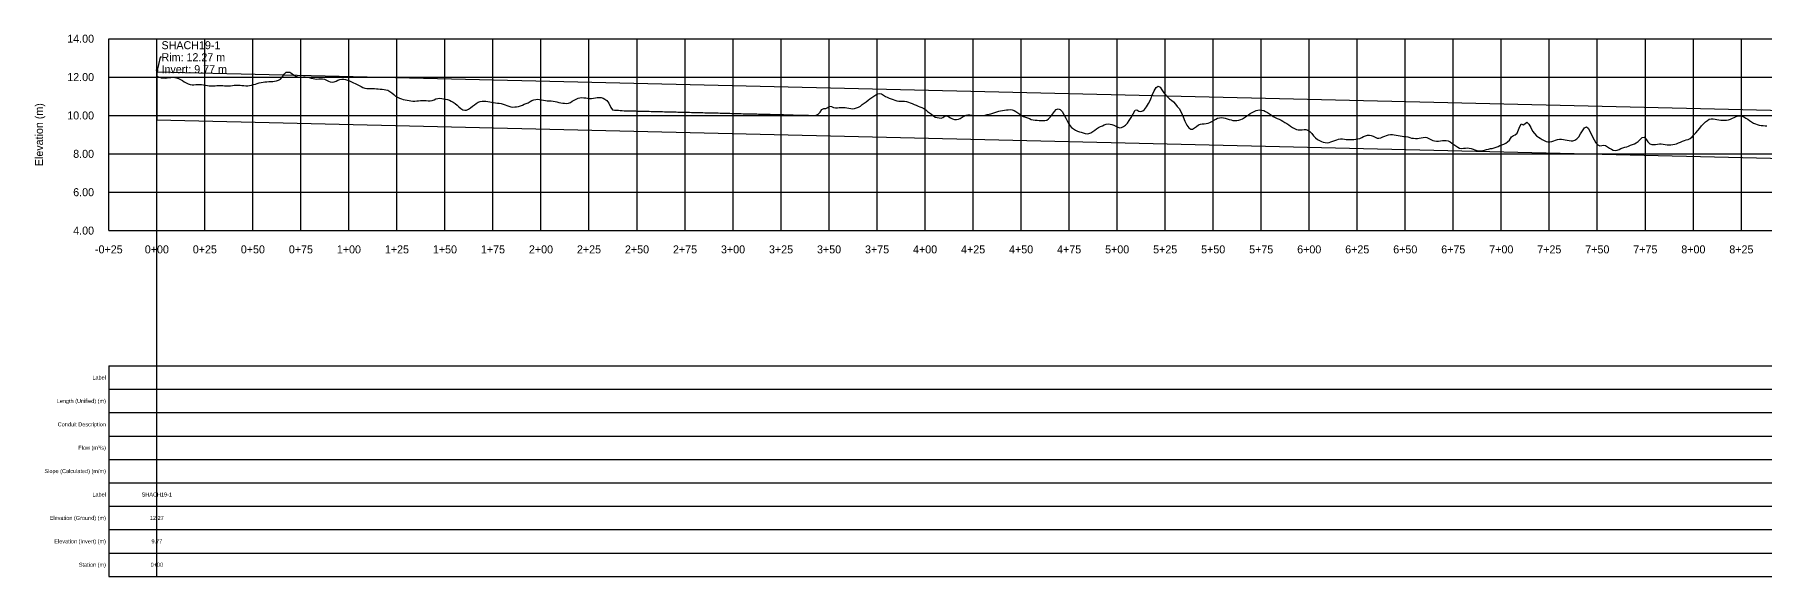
# Model space of a CAD drawing. Extents: x -64 to 1852, y -140 to 142.
# Drawn here: x -64 to 838, y -140 to 142 of the extents above; entities that cross this region are included whole.
import ezdxf
from ezdxf.enums import TextEntityAlignment as Align

# ---------------------------------------------------------------- set-up
doc = ezdxf.new("R2010")
doc.units = 0
for name, color, linetype in [('Annotation', 7, 'Continuous'), ('Annotation_Table', 254, 'Continuous'), ('Crown', 7, 'Continuous'), ('Grid', 254, 'Continuous'), ('Grid_Text', 7, 'Continuous'), ('Ground_Elevation', 3, 'Continuous'), ('Hydraulic_Grade', 5, 'Continuous'), ('Invert', 7, 'Continuous'), ('Structure', 7, 'Continuous')]:
    doc.layers.add(name, color=color, linetype=linetype)

msp = doc.modelspace()

# ---------------------------------------------------------------- linework, layer by layer
at = {"layer": 'Annotation', "color": 0}
msp.add_lwpolyline([(2.44, 130.36), (1.7, 130.36), (0, 122.74)], dxfattribs=at)
msp.add_lwpolyline([(0, 122.74), (-0.2, 123.72), (0.59, 123.54)], close=True, dxfattribs=at)
at = {"layer": 'Annotation_Table', "color": 254}
for points in [[(0, -140.21), (0, 140)], [(-25, -30.48), (1824.95, -30.48)], [(-25, -30.48), (-25, -140.21)], [(-25, -42.67), (1824.95, -42.67)], [(-25, -54.86), (1824.95, -54.86)], [(-25, -67.06), (1824.95, -67.06)], [(-25, -79.25), (1824.95, -79.25)], [(-25, -91.44), (1824.95, -91.44)], [(-25, -103.63), (1824.95, -103.63)], [(-25, -115.82), (1824.95, -115.82)], [(-25, -128.02), (1824.95, -128.02)], [(-25, -140.21), (1824.95, -140.21)]]:
    msp.add_lwpolyline(points, dxfattribs=at)
at = {"layer": 'Crown', "color": 0}
for points in [[(0, 122.74), (0, 122.74)], [(0, 122.74), (1811.97, 79.6)]]:
    msp.add_lwpolyline(points, dxfattribs=at)
at = {"layer": 'Grid', "color": 254}
for points in [[(-25, 140), (1825, 140)], [(-25, 40), (-25, 140)], [(0, 40), (0, 140)], [(25, 40), (25, 140)], [(50, 40), (50, 140)], [(75, 40), (75, 140)], [(100, 40), (100, 140)], [(125, 40), (125, 140)], [(150, 40), (150, 140)], [(175, 40), (175, 140)], [(200, 40), (200, 140)], [(225, 40), (225, 140)], [(250, 40), (250, 140)], [(275, 40), (275, 140)], [(300, 40), (300, 140)], [(325, 40), (325, 140)], [(350, 40), (350, 140)], [(375, 40), (375, 140)], [(400, 40), (400, 140)], [(425, 40), (425, 140)], [(450, 40), (450, 140)], [(475, 40), (475, 140)], [(500, 40), (500, 140)], [(525, 40), (525, 140)], [(550, 40), (550, 140)], [(575, 40), (575, 140)], [(600, 40), (600, 140)], [(625, 40), (625, 140)], [(650, 40), (650, 140)], [(675, 40), (675, 140)], [(700, 40), (700, 140)], [(725, 40), (725, 140)], [(750, 40), (750, 140)], [(775, 40), (775, 140)], [(800, 40), (800, 140)], [(825, 40), (825, 140)], [(-25, 120), (1825, 120)], [(-25, 100), (1825, 100)], [(-25, 80), (1825, 80)], [(-25, 60), (1825, 60)], [(-25, 40), (1825, 40)]]:
    msp.add_lwpolyline(points, dxfattribs=at)
at = {"layer": 'Ground_Elevation', "color": 3}
msp.add_lwpolyline([(0.31, 120.34), (1.31, 119.97), (2.31, 119.67), (3.31, 119.53), (4.31, 119.52), (5.31, 119.59), (6.31, 119.73), (7.31, 119.84), (8.31, 119.87), (9.31, 119.79), (10.31, 119.6), (11.31, 119.26), (12.31, 118.75), (13.31, 118.15), (14.31, 117.51), (15.31, 116.95), (16.31, 116.46), (17.31, 116.11), (18.31, 115.94), (19.31, 115.96), (20.31, 116.08), (21.31, 116.16), (22.31, 116.14), (23.31, 116.06), (24.31, 115.95), (25.31, 115.82), (26.31, 115.68), (27.31, 115.52), (28.31, 115.38), (29.31, 115.36), (30.31, 115.46), (31.31, 115.61), (32.31, 115.68), (33.31, 115.65), (34.31, 115.57), (35.31, 115.45), (36.31, 115.38), (37.31, 115.38), (38.31, 115.46), (39.31, 115.66), (40.31, 115.83), (41.31, 115.87), (42.31, 115.86), (43.31, 115.84), (44.31, 115.7), (45.31, 115.58), (46.31, 115.51), (47.31, 115.52), (48.31, 115.63), (49.31, 115.82), (50.31, 116.06), (51.31, 116.35), (52.31, 116.69), (53.31, 116.99), (54.31, 117.23), (55.31, 117.42), (56.31, 117.54), (57.31, 117.6), (58.31, 117.64), (59.31, 117.67), (60.31, 117.73), (61.31, 117.85), (62.31, 118.03), (63.31, 118.33), (64.31, 118.91), (65.31, 120.01), (66.31, 121.51), (67.31, 122.64), (68.31, 122.54), (69.31, 122.62), (70.31, 121.79), (71.31, 121.04), (72.31, 120.48), (73.31, 120.13), (74.31, 120.02), (75.31, 120.02), (76.31, 120.08), (77.31, 120.08), (78.31, 120.01), (79.31, 119.79), (80.31, 119.5), (81.31, 119.21), (82.31, 119.01), (83.31, 118.96), (84.31, 119.02), (85.31, 119.09), (86.31, 119.07), (87.31, 118.86), (88.31, 118.45), (89.31, 117.95), (90.31, 117.56), (91.31, 117.4), (92.31, 117.53), (93.31, 117.88), (94.31, 118.35), (95.31, 118.76), (96.31, 119), (97.31, 118.99), (98.31, 118.78), (99.31, 118.44), (100.31, 118.01), (101.31, 117.54), (102.31, 117.05), (103.31, 116.59), (104.31, 116.1), (105.31, 115.58), (106.31, 115.04), (107.31, 114.56), (108.31, 114.21), (109.31, 114.06), (110.31, 114.03), (111.31, 114.06), (112.31, 114.07), (113.31, 114), (114.31, 113.9), (115.31, 113.82), (116.31, 113.78), (117.31, 113.71), (118.31, 113.6), (119.31, 113.4), (120.31, 113.1), (121.31, 112.57), (122.31, 111.79), (123.31, 110.92), (124.31, 110.1), (125.31, 109.45), (126.31, 108.94), (127.31, 108.61), (128.31, 108.39), (129.31, 108.21), (130.31, 107.98), (131.31, 107.74), (132.31, 107.56), (133.31, 107.48), (134.31, 107.51), (135.31, 107.59), (136.31, 107.7), (137.31, 107.79), (138.31, 107.82), (139.31, 107.8), (140.31, 107.75), (141.31, 107.7), (142.31, 107.69), (143.31, 107.84), (144.31, 108.19), (145.31, 108.6), (146.31, 108.85), (147.31, 108.93), (148.31, 108.85), (149.31, 108.7), (150.31, 108.49), (151.31, 108.24), (152.31, 107.91), (153.31, 107.47), (154.31, 106.91), (155.31, 106.19), (156.31, 105.34), (157.31, 104.49), (158.31, 103.65), (159.31, 102.99), (160.31, 102.71), (161.31, 102.8), (162.31, 103.28), (163.31, 103.96), (164.31, 104.76), (165.31, 105.56), (166.31, 106.28), (167.31, 106.85), (168.31, 107.2), (169.31, 107.39), (170.31, 107.48), (171.31, 107.48), (172.31, 107.36), (173.31, 107.16), (174.31, 106.95), (175.31, 106.77), (176.31, 106.62), (177.31, 106.48), (178.31, 106.34), (179.31, 106.17), (180.31, 105.94), (181.31, 105.59), (182.31, 105.19), (183.31, 104.76), (184.31, 104.51), (185.31, 104.39), (186.31, 104.41), (187.31, 104.5), (188.31, 104.71), (189.31, 105.05), (190.31, 105.44), (191.31, 105.8), (192.31, 106.17), (193.31, 106.66), (194.31, 107.2), (195.31, 107.71), (196.31, 108.11), (197.31, 108.34), (198.31, 108.41), (199.31, 108.33), (200.31, 108.16), (201.31, 107.99), (202.31, 107.78), (203.31, 107.64), (204.31, 107.62), (205.31, 107.59), (206.31, 107.48), (207.31, 107.3), (208.31, 107.08), (209.31, 106.84), (210.31, 106.6), (211.31, 106.46), (212.31, 106.36), (213.31, 106.31), (214.31, 106.44), (215.31, 106.81), (216.31, 107.39), (217.31, 108.01), (218.31, 108.56), (219.31, 108.97), (220.31, 109.22), (221.31, 109.31), (222.31, 109.26), (223.31, 109.12), (224.31, 108.96), (225.31, 108.86), (226.31, 108.86), (227.31, 108.96), (228.31, 109.13), (229.31, 109.33), (230.31, 109.41), (231.31, 109.3), (232.31, 109.07), (233.31, 108.56), (234.31, 107.82), (235.31, 106.47), (236.31, 104.15), (237.31, 102.88), (238.31, 102.72), (239.31, 102.75), (240.31, 102.7), (241.31, 102.6), (242.31, 102.53), (243.31, 102.49), (244.31, 102.46), (245.31, 102.45), (246.31, 102.41), (247.31, 102.38), (248.31, 102.36), (249.31, 102.34), (250.31, 102.31), (251.31, 102.29), (252.31, 102.26), (253.31, 102.24), (254.31, 102.21), (255.31, 102.19), (256.31, 102.16), (257.31, 102.14), (258.31, 102.11), (259.31, 102.09), (260.31, 102.06), (261.31, 102.04), (262.31, 102.01), (263.31, 101.99), (264.31, 101.96), (265.31, 101.94), (266.31, 101.91), (267.31, 101.89), (268.31, 101.86), (269.31, 101.84), (270.31, 101.81), (271.31, 101.79), (272.31, 101.76), (273.31, 101.74), (274.31, 101.71), (275.31, 101.69), (276.31, 101.66), (277.31, 101.64), (278.31, 101.62), (279.31, 101.59), (280.31, 101.57), (281.31, 101.55), (282.31, 101.52), (283.31, 101.49), (284.31, 101.47), (285.31, 101.44), (286.31, 101.42), (287.31, 101.4), (288.31, 101.37), (289.31, 101.35), (290.31, 101.33), (291.31, 101.32), (292.31, 101.29), (293.31, 101.24), (294.31, 101.22), (295.31, 101.19), (296.31, 101.17), (297.31, 101.14), (298.31, 101.11), (299.31, 101.08), (300.31, 101.06), (301.31, 101.04), (302.31, 101.01), (303.31, 100.98), (304.31, 100.96), (305.31, 100.93), (306.31, 100.91), (307.31, 100.88), (308.31, 100.85), (309.31, 100.83), (310.31, 100.82), (311.31, 100.82), (312.31, 100.8), (313.31, 100.75), (314.31, 100.72), (315.31, 100.69), (316.31, 100.65), (317.31, 100.63), (318.31, 100.61), (319.31, 100.6), (320.31, 100.57), (321.31, 100.52), (322.31, 100.51), (323.31, 100.48), (324.31, 100.47), (325.31, 100.47), (326.31, 100.42), (327.31, 100.4), (328.31, 100.35), (329.31, 100.32), (330.31, 100.29), (331.31, 100.27), (332.31, 100.24), (333.31, 100.22), (334.31, 100.19), (335.31, 100.17), (336.31, 100.14), (337.31, 100.12), (338.31, 100.09), (339.31, 100.07), (340.31, 100.05), (341.31, 100.02), (342.31, 100.05), (343.31, 100.2), (344.31, 100.66), (345.31, 101.65), (346.31, 103.15), (347.31, 103.57), (348.31, 103.61), (349.31, 104.18), (350.31, 104.76), (351.31, 104.67), (352.31, 104.23), (353.31, 103.94), (354.31, 103.99), (355.31, 104.09), (356.31, 104.19), (357.31, 104.22), (358.31, 104.13), (359.31, 103.94), (360.31, 103.75), (361.31, 103.62), (362.31, 103.54), (363.31, 103.62), (364.31, 103.89), (365.31, 104.33), (366.31, 104.91), (367.31, 105.63), (368.31, 106.42), (369.31, 107.14), (370.31, 107.89), (371.31, 108.71), (372.31, 109.44), (373.31, 110.1), (374.31, 110.76), (375.31, 111.24), (376.31, 111.46), (377.31, 111.23), (378.31, 110.52), (379.31, 109.92), (380.31, 109.45), (381.31, 109.06), (382.31, 108.69), (383.31, 108.3), (384.31, 107.93), (385.31, 107.63), (386.31, 107.5), (387.31, 107.48), (388.31, 107.47), (389.31, 107.4), (390.31, 107.23), (391.31, 106.96), (392.31, 106.62), (393.31, 106.2), (394.31, 105.76), (395.31, 105.3), (396.31, 104.89), (397.31, 104.5), (398.31, 104.07), (399.31, 103.55), (400.31, 102.88), (401.31, 102.1), (402.31, 101.31), (403.31, 100.61), (404.31, 99.74), (405.31, 99.16), (406.31, 98.87), (407.31, 98.68), (408.31, 98.65), (409.31, 98.99), (410.31, 99.6), (411.31, 99.75), (412.31, 99.37), (413.31, 98.8), (414.31, 98.27), (415.31, 97.96), (416.31, 97.9), (417.31, 98.07), (418.31, 98.47), (419.31, 99.04), (420.31, 99.63), (421.31, 100.09), (422.31, 100.35), (423.31, 100.37), (424.31, 100.23), (425.31, 100.04), (426.31, 99.91), (427.31, 99.92), (428.31, 99.98), (429.31, 99.99), (430.31, 100.06), (431.31, 100.24), (432.31, 100.44), (433.31, 100.66), (434.31, 100.93), (435.31, 101.25), (436.31, 101.58), (437.31, 101.9), (438.31, 102.19), (439.31, 102.43), (440.31, 102.62), (441.31, 102.78), (442.31, 102.92), (443.31, 103.01), (444.31, 103.02), (445.31, 102.87), (446.31, 102.57), (447.31, 102.07), (448.31, 101.44), (449.31, 100.73), (450.31, 100.03), (451.31, 99.47), (452.31, 99.07), (453.31, 98.79), (454.31, 98.37), (455.31, 97.94), (456.31, 97.72), (457.31, 97.61), (458.31, 97.52), (459.31, 97.45), (460.31, 97.41), (461.31, 97.34), (462.31, 97.35), (463.31, 97.6), (464.31, 98.31), (465.31, 99.31), (466.31, 100.62), (467.31, 102.01), (468.31, 103.08), (469.31, 103.52), (470.31, 103.19), (471.31, 102.04), (472.31, 100.45), (473.31, 98.54), (474.31, 96.48), (475.31, 94.79), (476.31, 93.74), (477.31, 93.07), (478.31, 92.39), (479.31, 91.9), (480.31, 91.55), (481.31, 91.22), (482.31, 90.91), (483.31, 90.62), (484.31, 90.49), (485.31, 90.55), (486.31, 90.9), (487.31, 91.61), (488.31, 92.4), (489.31, 93.07), (490.31, 93.71), (491.31, 94.19), (492.31, 94.66), (493.31, 95.09), (494.31, 95.48), (495.31, 95.62), (496.31, 95.55), (497.31, 95.22), (498.31, 94.87), (499.31, 94.34), (500.31, 93.92), (501.31, 93.6), (502.31, 93.72), (503.31, 94.18), (504.31, 95.02), (505.31, 96.06), (506.31, 97.35), (507.31, 98.86), (508.31, 100.82), (509.31, 102.79), (510.31, 102.98), (511.31, 102.29), (512.31, 102.09), (513.31, 102.38), (514.31, 103.17), (515.31, 104.45), (516.31, 106.15), (517.31, 108.23), (518.31, 110.56), (519.31, 112.85), (520.31, 114.53), (521.31, 115.22), (522.31, 114.77), (523.31, 113.35), (524.31, 111.79), (525.31, 110.53), (526.31, 109.55), (527.31, 108.7), (528.31, 107.97), (529.31, 107.13), (530.31, 105.88), (531.31, 104.7), (532.31, 103.66), (533.31, 101.74), (534.31, 99.32), (535.31, 97.01), (536.31, 95.01), (537.31, 93.54), (538.31, 92.83), (539.31, 92.84), (540.31, 93.49), (541.31, 94.33), (542.31, 95.08), (543.31, 95.49), (544.31, 95.64), (545.31, 95.67), (546.31, 95.75), (547.31, 95.96), (548.31, 96.33), (549.31, 96.86), (550.31, 97.48), (551.31, 98.09), (552.31, 98.56), (553.31, 98.85), (554.31, 98.95), (555.31, 98.84), (556.31, 98.59), (557.31, 98.27), (558.31, 97.93), (559.31, 97.64), (560.31, 97.42), (561.31, 97.31), (562.31, 97.33), (563.31, 97.5), (564.31, 97.83), (565.31, 98.31), (566.31, 98.91), (567.31, 99.58), (568.31, 100.28), (569.31, 100.95), (570.31, 101.59), (571.31, 102.11), (572.31, 102.52), (573.31, 102.79), (574.31, 102.91), (575.31, 102.84), (576.31, 102.58), (577.31, 102.11), (578.31, 101.51), (579.31, 100.83), (580.31, 100.16), (581.31, 99.54), (582.31, 98.99), (583.31, 98.47), (584.31, 97.99), (585.31, 97.5), (586.31, 96.97), (587.31, 96.39), (588.31, 95.74), (589.31, 95.06), (590.31, 94.37), (591.31, 93.69), (592.31, 93.15), (593.31, 92.77), (594.31, 92.55), (595.31, 92.47), (596.31, 92.56), (597.31, 92.71), (598.31, 92.66), (599.31, 92.38), (600.31, 91.63), (601.31, 90.59), (602.31, 89.45), (603.31, 88.39), (604.31, 87.54), (605.31, 86.88), (606.31, 86.38), (607.31, 86.03), (608.31, 85.83), (609.31, 85.79), (610.31, 85.92), (611.31, 86.18), (612.31, 86.54), (613.31, 87), (614.31, 87.36), (615.31, 87.68), (616.31, 87.83), (617.31, 87.78), (618.31, 87.64), (619.31, 87.54), (620.31, 87.47), (621.31, 87.46), (622.31, 87.46), (623.31, 87.46), (624.31, 87.57), (625.31, 87.78), (626.31, 88.08), (627.31, 88.52), (628.31, 88.97), (629.31, 89.38), (630.31, 89.67), (631.31, 89.75), (632.31, 89.59), (633.31, 89.19), (634.31, 88.67), (635.31, 88.21), (636.31, 88.13), (637.31, 88.4), (638.31, 88.78), (639.31, 89.22), (640.31, 89.54), (641.31, 89.9), (642.31, 90.08), (643.31, 90.03), (644.31, 89.83), (645.31, 89.67), (646.31, 89.57), (647.31, 89.45), (648.31, 89.25), (649.31, 89.12), (650.31, 89), (651.31, 88.79), (652.31, 88.52), (653.31, 88.25), (654.31, 88.09), (655.31, 87.96), (656.31, 87.96), (657.31, 88.13), (658.31, 88.39), (659.31, 88.59), (660.31, 88.66), (661.31, 88.51), (662.31, 88), (663.31, 87.44), (664.31, 86.97), (665.31, 86.75), (666.31, 86.56), (667.31, 86.56), (668.31, 86.7), (669.31, 86.87), (670.31, 87.01), (671.31, 87.03), (672.31, 86.74), (673.31, 86.23), (674.31, 85.6), (675.31, 84.86), (676.31, 84.13), (677.31, 83.5), (678.31, 83.02), (679.31, 82.86), (680.31, 82.9), (681.31, 83.01), (682.31, 83.06), (683.31, 83.01), (684.31, 82.82), (685.31, 82.47), (686.31, 82.07), (687.31, 81.76), (688.31, 81.6), (689.31, 81.6), (690.31, 81.68), (691.31, 81.94), (692.31, 82.26), (693.31, 82.5), (694.31, 82.7), (695.31, 82.83), (696.31, 83.05), (697.31, 83.42), (698.31, 83.91), (699.31, 84.36), (700.31, 84.71), (701.31, 85.08), (702.31, 85.58), (703.31, 86.24), (704.31, 87.09), (705.31, 88.84), (706.31, 89.53), (707.31, 89.89), (708.31, 90.85), (709.31, 93.38), (710.31, 95.6), (711.31, 95.06), (712.31, 95.59), (713.31, 96.51), (714.31, 95.42), (715.31, 93.69), (716.31, 91.9), (717.31, 90.53), (718.31, 89.34), (719.31, 88.67), (720.31, 88.25), (721.31, 87.54), (722.31, 86.92), (723.31, 86.42), (724.31, 86.18), (725.31, 86.19), (726.31, 86.43), (727.31, 86.77), (728.31, 87.11), (729.31, 87.42), (730.31, 87.59), (731.31, 87.62), (732.31, 87.51), (733.31, 87.31), (734.31, 87.09), (735.31, 86.9), (736.31, 86.77), (737.31, 86.78), (738.31, 87.1), (739.31, 87.81), (740.31, 88.89), (741.31, 90.37), (742.31, 92.06), (743.31, 93.54), (744.31, 94.05), (745.31, 93.41), (746.31, 91.46), (747.31, 89.19), (748.31, 87.22), (749.31, 85.71), (750.31, 84.63), (751.31, 84.14), (752.31, 84.29), (753.31, 84.55), (754.31, 84.38), (755.31, 83.72), (756.31, 83.04), (757.31, 82.46), (758.31, 81.93), (759.31, 81.66), (760.31, 81.83), (761.31, 82.28), (762.31, 82.74), (763.31, 83.12), (764.31, 83.43), (765.31, 83.69), (766.31, 84.02), (767.31, 84.44), (768.31, 84.86), (769.31, 85.27), (770.31, 85.74), (771.31, 86.43), (772.31, 87.5), (773.31, 88.48), (774.31, 88.63), (775.31, 87.74), (776.31, 86.33), (777.31, 85.21), (778.31, 84.84), (779.31, 84.85), (780.31, 84.92), (781.31, 85.05), (782.31, 85.2), (783.31, 85.23), (784.31, 85.08), (785.31, 84.84), (786.31, 84.69), (787.31, 84.65), (788.31, 84.67), (789.31, 84.79), (790.31, 84.99), (791.31, 85.3), (792.31, 85.7), (793.31, 86.17), (794.31, 86.63), (795.31, 86.98), (796.31, 87.24), (797.31, 87.53), (798.31, 88.04), (799.31, 88.83), (800.31, 89.83), (801.31, 91), (802.31, 92.21), (803.31, 93.4), (804.31, 94.55), (805.31, 95.67), (806.31, 96.66), (807.31, 97.45), (808.31, 98), (809.31, 98.28), (810.31, 98.29), (811.31, 98.13), (812.31, 97.92), (813.31, 97.73), (814.31, 97.58), (815.31, 97.5), (816.31, 97.5), (817.31, 97.58), (818.31, 97.77), (819.31, 98.09), (820.31, 98.55), (821.31, 99.02), (822.31, 99.48), (823.31, 99.78), (824.31, 99.83), (825.31, 99.64), (826.31, 99.22), (827.31, 98.67), (828.31, 98.01), (829.31, 97.33), (830.31, 96.68), (831.31, 96.06), (832.31, 95.58), (833.31, 95.22), (834.31, 94.98), (835.31, 94.83), (836.31, 94.73), (837.31, 94.64), (838.31, 94.53)], dxfattribs=at)
at = {"layer": 'Hydraulic_Grade', "color": 5}
msp.add_lwpolyline([(0, 97.74), (1811.97, 54.6)], dxfattribs=at)
at = {"layer": 'Invert', "color": 0}
for points in [[(0, 97.74), (0, 97.74)], [(0, 97.74), (1811.97, 54.6)]]:
    msp.add_lwpolyline(points, dxfattribs=at)
at = {"layer": 'Structure', "color": 0}
msp.add_lwpolyline([(0, 122.74), (0, 97.74)], dxfattribs=at)
msp.add_lwpolyline([(0, 122.74), (0, 97.74)], dxfattribs=at)

# ---------------------------------------------------------------- texts
at = {"layer": 'Annotation', "color": 0}
for s, height, p in [('SHACH19-1', 4.167, (2.44, 136.61)), ('Rim: 12.27 m', 4.1667, (2.44, 130.36)), ('Invert: 9.77 m', 4.1667, (2.44, 124.11))]:
    msp.add_text(s, height=height, dxfattribs=at).set_placement(p, align=Align.MIDDLE_LEFT)
at = {"layer": 'Annotation_Table', "color": 0}
for s, height, p in [('Label', 2.083, (-26.52, -36.58)), ('Length (Unified) (m)', 2.0833, (-26.52, -48.77)), ('Conduit Description', 2.0833, (-26.52, -60.96)), ('Flow (m³/s)', 2.0833, (-26.52, -73.15)), ('Slope (Calculated) (m/m)', 2.0833, (-26.52, -85.34)), ('Label', 2.083, (-26.52, -97.54)), ('Elevation (Ground) (m)', 2.0833, (-26.52, -109.73)), ('Elevation (Invert) (m)', 2.0833, (-26.52, -121.92)), ('Station (m)', 2.0833, (-26.52, -134.11))]:
    msp.add_text(s, height=height, dxfattribs=at).set_placement(p, align=Align.MIDDLE_RIGHT)
for s, p in [('SHACH19-1', (0, -97.54)), ('12.27', (0, -109.73)), ('9.77', (0, -121.92)), ('0+00', (0, -134.11))]:
    msp.add_text(s, height=2.083, dxfattribs=at).set_placement(p, align=Align.MIDDLE_CENTER)
at = {"layer": 'Grid_Text', "color": 0}
for s, p in [('14.00', (-32.7, 140)), ('12.00', (-32.7, 120)), ('10.00', (-32.7, 100)), ('8.00', (-32.7, 80)), ('6.00', (-32.7, 60)), ('4.00', (-32.7, 40))]:
    msp.add_text(s, height=4.167, dxfattribs=at).set_placement(p, align=Align.MIDDLE_RIGHT)
msp.add_text('Elevation (m)', height=4.1667, rotation=90, dxfattribs=at).set_placement((-58, 90), align=Align.BOTTOM_CENTER)
for s, p in [('-0+25', (-25, 32.3)), ('0+00', (0, 32.3)), ('0+25', (25, 32.3)), ('0+50', (50, 32.3)), ('0+75', (75, 32.3)), ('1+00', (100, 32.3)), ('1+25', (125, 32.3)), ('1+50', (150, 32.3)), ('1+75', (175, 32.3)), ('2+00', (200, 32.3)), ('2+25', (225, 32.3)), ('2+50', (250, 32.3)), ('2+75', (275, 32.3)), ('3+00', (300, 32.3)), ('3+25', (325, 32.3)), ('3+50', (350, 32.3)), ('3+75', (375, 32.3)), ('4+00', (400, 32.3)), ('4+25', (425, 32.3)), ('4+50', (450, 32.3)), ('4+75', (475, 32.3)), ('5+00', (500, 32.3)), ('5+25', (525, 32.3)), ('5+50', (550, 32.3)), ('5+75', (575, 32.3)), ('6+00', (600, 32.3)), ('6+25', (625, 32.3)), ('6+50', (650, 32.3)), ('6+75', (675, 32.3)), ('7+00', (700, 32.3)), ('7+25', (725, 32.3)), ('7+50', (750, 32.3)), ('7+75', (775, 32.3)), ('8+00', (800, 32.3)), ('8+25', (825, 32.3))]:
    msp.add_text(s, height=4.167, dxfattribs=at).set_placement(p, align=Align.TOP_CENTER)

doc.saveas('drawing.dxf')
